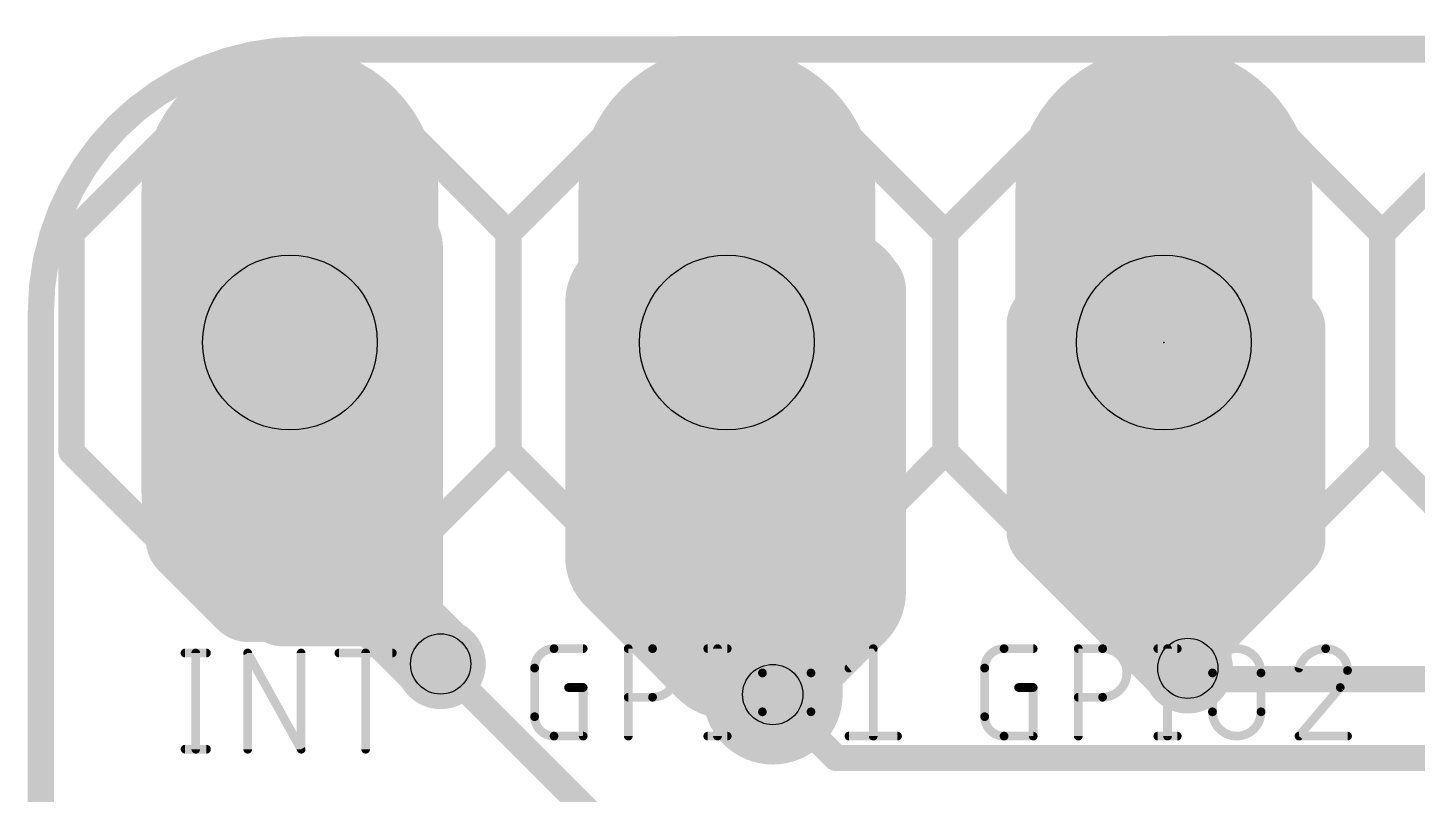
# Model space of a CAD drawing. Extents: x 121.2 to 197.3, y 1.3 to 32.2.
# Drawn here: x 121.18 to 129.26, y 17.52 to 21.97 of the extents above; entities that cross this region are included whole.
import ezdxf

# ---------------------------------------------------------------- set-up
doc = ezdxf.new("R2010")
doc.units = 0
for name, color, linetype in [('1', 12, 'CONTINUOUS'), ('101', 190, 'CONTINUOUS'), ('114', 253, 'CONTINUOUS'), ('16', 132, 'CONTINUOUS'), ('17', 110, 'CONTINUOUS'), ('18', 110, 'CONTINUOUS'), ('20', 31, 'CONTINUOUS'), ('21', 253, 'CONTINUOUS'), ('23', 53, 'CONTINUOUS'), ('29', 253, 'CONTINUOUS'), ('30', 253, 'CONTINUOUS'), ('44', 253, 'CONTINUOUS'), ('51', 253, 'CONTINUOUS')]:
    doc.layers.add(name, color=color, linetype=linetype)

# ---------------------------------------------------------------- blocks, each defined once
blk = doc.blocks.new('RECT')
blk.add_solid([(-0.5, -0.5), (0.5, -0.5), (-0.5, 0.5), (0.5, 0.5)])
blk = doc.blocks.new('LONGP100')
at = {"const_width": 1}
blk.add_lwpolyline([(-0.5, 0), (0.5, 0)], dxfattribs=at)
at = {"const_width": 0.5}
for points in [[(-0.5, 0.25, 1), (-0.5, -0.25)], [(0.5, -0.25, 1), (0.5, 0.25)]]:
    blk.add_lwpolyline(points, format="xyb", dxfattribs=at)
blk = doc.blocks.new('ROUNDV')
at = {"const_width": 0.5}
blk.add_lwpolyline([(0, -0.25, 1), (0, 0.25, 1), (0, -0.25)], format="xyb", dxfattribs=at)

msp = doc.modelspace()

# ---------------------------------------------------------------- linework, layer by layer
at = {"layer": '1'}
for points, const_width in [([(123.3424, 20.4978), (123.3424, 20.701)], 0.508), ([(124.714, 18.8976), (124.714, 20.3708)], 0.8128), ([(125.8824, 18.6944), (125.8824, 20.3962)], 0.8128), ([(122.1232, 20.4978), (122.1232, 18.9992)], 0.508), ([(122.4816, 20.4978), (122.1232, 20.4978)], 0.508), ([(122.6127, 20.3666), (122.4816, 20.4978)], 0.508), ([(122.7074, 20.1422), (123.063, 20.4978)], 0.508), ([(123.063, 20.4978), (123.3424, 20.4978)], 0.508), ([(123.3424, 18.5166), (123.3424, 20.4978)], 0.508), ([(127.1524, 20.1168), (127.5334, 20.4978)], 0.508), ([(128.4732, 20.193), (128.2192, 20.447)], 0.508), ([(122.6127, 20.2369), (122.6127, 20.3666)], 0.508), ([(122.7074, 20.1422), (122.6127, 20.2369)], 0.508), ([(128.4732, 19.05), (128.4732, 20.193)], 0.508), ([(122.7074, 19.1516), (122.7074, 20.1422)], 0.508), ([(125.2474, 18.3642), (125.2474, 20.1422)], 0.508), ([(127.1524, 19.0246), (127.1524, 20.1168)], 0.508), ([(127.9271, 19.4691), (127.8128, 19.5834)], 0.508), ([(127.9271, 18.2499), (127.9271, 19.4691)], 0.508), ([(123.5837, 18.2753), (122.7074, 19.1516)], 0.508), ([(122.4661, 18.6563), (122.1232, 18.9992)], 0.508), ([(125.2474, 18.3642), (124.714, 18.8976)], 0.8128), ([(127.9271, 18.2499), (127.1524, 19.0246)], 0.508), ([(127.9271, 18.5039), (128.4732, 19.05)], 0.508), ([(125.5141, 18.3261), (125.8824, 18.6944)], 0.8128), ([(123.2027, 18.6563), (122.4661, 18.6563)], 0.508), ([(123.5837, 18.2753), (123.2027, 18.6563)], 0.508), ([(123.5837, 18.2753), (123.3424, 18.5166)], 0.508), ([(127.9271, 18.2499), (127.9271, 18.5039)], 0.508), ([(125.5141, 18.0975), (125.5141, 18.3261)], 0.8128), ([(125.5141, 18.0975), (125.2474, 18.3642)], 0.508)]:
    msp.add_lwpolyline(points, dxfattribs=dict(at, const_width=const_width))
for points, const_width in [([(123.4694, 20.701, 1), (123.2154, 20.701)], 0.254), ([(124.9172, 20.3708, 1), (124.5108, 20.3708)], 0.4064), ([(126.0856, 20.3962, 1), (125.6792, 20.3962)], 0.4064), ([(122.2502, 20.4978, 1), (121.9962, 20.4978)], 0.254), ([(122.1232, 20.6248, 1), (122.1232, 20.3708)], 0.254), ([(122.5714, 20.5876, 1), (122.3918, 20.408)], 0.254), ([(122.4816, 20.3708, 1), (122.4816, 20.6248)], 0.254), ([(123.063, 20.6248, 1), (123.063, 20.3708)], 0.254), ([(123.1528, 20.408, 1), (122.9732, 20.5876)], 0.254), ([(123.4694, 20.4978, 1), (123.2154, 20.4978)], 0.254), ([(123.3424, 20.3708, 1), (123.3424, 20.6248)], 0.254), ([(127.6232, 20.408, 1), (127.4436, 20.5876)], 0.254), ([(128.309, 20.5368, 1), (128.1294, 20.3572)], 0.254), ([(122.7397, 20.3666, 1), (122.4857, 20.3666)], 0.254), ([(123.2154, 20.4978, 1), (123.4694, 20.4978)], 0.254), ([(122.5229, 20.2768, 1), (122.7025, 20.4564)], 0.254), ([(122.7025, 20.3267, 1), (122.5229, 20.1471)], 0.254), ([(128.6002, 20.193, 1), (128.3462, 20.193)], 0.254), ([(122.4857, 20.2369, 1), (122.7397, 20.2369)], 0.254), ([(122.8344, 20.1422, 1), (122.5804, 20.1422)], 0.254), ([(122.6176, 20.232, 1), (122.7972, 20.0524)], 0.254), ([(122.6176, 20.0524, 1), (122.7972, 20.232)], 0.254), ([(125.3744, 20.1422, 1), (125.1204, 20.1422)], 0.254), ([(127.2794, 20.1168, 1), (127.0254, 20.1168)], 0.254), ([(128.3834, 20.1032, 1), (128.563, 20.2828)], 0.254), ([(127.0626, 20.2066, 1), (127.2422, 20.027)], 0.254), ([(127.9026, 19.6732, 1), (127.723, 19.4936)], 0.254), ([(128.0541, 19.4691, 1), (127.8001, 19.4691)], 0.254), ([(127.8373, 19.3793, 1), (128.0169, 19.5589)], 0.254), ([(122.7972, 19.2414, 1), (122.6176, 19.0618)], 0.254), ([(122.213, 19.089, 1), (122.0334, 18.9094)], 0.254), ([(122.5804, 19.1516, 1), (122.8344, 19.1516)], 0.254), ([(124.8577, 19.0413, 1), (124.5703, 18.7539)], 0.4064), ([(127.2422, 19.1144, 1), (127.0626, 18.9348)], 0.254), ([(128.563, 18.9602, 1), (128.3834, 19.1398)], 0.254), ([(127.0254, 19.0246, 1), (127.2794, 19.0246)], 0.254), ([(128.3462, 19.05, 1), (128.6002, 19.05)], 0.254), ([(121.9962, 18.9992, 1), (122.2502, 18.9992)], 0.254), ([(124.5108, 18.8976, 1), (124.9172, 18.8976)], 0.4064), ([(126.0261, 18.5507, 1), (125.7387, 18.8381)], 0.4064), ([(122.4661, 18.7833, 1), (122.4661, 18.5293)], 0.254), ([(123.2925, 18.7461, 1), (123.1129, 18.5665)], 0.254), ([(123.2027, 18.5293, 1), (123.2027, 18.7833)], 0.254), ([(122.3763, 18.5665, 1), (122.5559, 18.7461)], 0.254), ([(125.6792, 18.6944, 1), (126.0856, 18.6944)], 0.4064), ([(123.4322, 18.6064, 1), (123.2526, 18.4268)], 0.254), ([(128.0541, 18.5039, 1), (127.8001, 18.5039)], 0.254), ([(125.1037, 18.2205, 1), (125.3911, 18.5079)], 0.4064), ([(125.7173, 18.3261, 1), (125.3109, 18.3261)], 0.4064), ([(125.3704, 18.4698, 1), (125.6578, 18.1824)], 0.4064), ([(127.8373, 18.5937, 1), (128.0169, 18.4141)], 0.254), ([(123.2154, 18.5166, 1), (123.4694, 18.5166)], 0.254), ([(125.3372, 18.454, 1), (125.1576, 18.2744)], 0.254), ([(123.4939, 18.1855, 1), (123.6735, 18.3651)], 0.254), ([(123.4939, 18.1855, 1), (123.6735, 18.3651)], 0.254), ([(123.4939, 18.1855, 1), (123.6735, 18.3651)], 0.254), ([(125.1204, 18.3642, 1), (125.3744, 18.3642)], 0.254), ([(127.8373, 18.1601, 1), (128.0169, 18.3397)], 0.254), ([(127.8001, 18.2499, 1), (128.0541, 18.2499)], 0.254), ([(127.8001, 18.2499, 1), (128.0541, 18.2499)], 0.254), ([(125.3109, 18.0975, 1), (125.7173, 18.0975)], 0.4064), ([(125.4243, 18.0077, 1), (125.6039, 18.1873)], 0.254)]:
    msp.add_lwpolyline(points, format="xyb", dxfattribs=dict(at, const_width=const_width))
at = {"layer": '101'}
for points, const_width in [([(122.7836, 21.844, 0.4142), (121.2596, 20.32)], 0.1524), ([(122.7836, 21.8821, 1), (122.7836, 21.8059)], 0.0762), ([(122.7836, 21.8059, 1), (122.7836, 21.8821)], 0.0762), ([(121.2977, 20.32, 1), (121.2215, 20.32)], 0.0762), ([(121.2215, 20.32, 1), (121.2977, 20.32)], 0.0762)]:
    msp.add_lwpolyline(points, format="xyb", dxfattribs=dict(at, const_width=const_width))
at = {"layer": '101', "const_width": 0.1524}
for points in [[(122.7836, 21.844), (133.1976, 21.844)], [(121.2596, 13.208), (121.2596, 20.32)]]:
    msp.add_lwpolyline(points, dxfattribs=at)
at = {"layer": '114', "const_width": 0.0508}
for points in [[(122.0978, 18.3388), (122.222, 18.3388)], [(122.1599, 18.3388), (122.1599, 17.78)], [(122.4619, 17.78), (122.4619, 18.3388)], [(122.4619, 18.3388), (122.7723, 17.78)], [(122.7723, 17.78), (122.7723, 18.3388)], [(122.9922, 18.3388), (123.3027, 18.3388)], [(123.1474, 17.78), (123.1474, 18.3388)], [(124.2427, 18.3642), (124.412, 18.3642)], [(124.6742, 17.8562), (124.6742, 18.3642)], [(124.6742, 18.3642), (124.8153, 18.3642)], [(125.1365, 18.3642), (125.2494, 18.3642)], [(125.1929, 18.3642), (125.1929, 17.8562)], [(125.9571, 18.2513), (126.0982, 18.3642)], [(126.0982, 18.3642), (126.0982, 17.8562)], [(126.8589, 18.3642), (127.0282, 18.3642)], [(127.2904, 17.8562), (127.2904, 18.3642)], [(127.2904, 18.3642), (127.4315, 18.3642)], [(127.7527, 18.3642), (127.8656, 18.3642)], [(127.8091, 18.3642), (127.8091, 17.8562)], [(124.1298, 17.9691), (124.1298, 18.2513)], [(126.746, 17.9691), (126.746, 18.2513)], [(125.4542, 17.9973), (125.4542, 18.2231)], [(125.7364, 18.2231), (125.7364, 17.9973)], [(128.0704, 17.9973), (128.0704, 18.2231)], [(128.3526, 18.2231), (128.3526, 17.9973)], [(124.3274, 18.1384), (124.412, 18.1384)], [(124.412, 18.1384), (124.412, 17.8562)], [(124.8153, 18.082), (124.6742, 18.082)], [(126.9436, 18.1384), (127.0282, 18.1384)], [(127.0282, 18.1384), (127.0282, 17.8562)], [(127.4315, 18.082), (127.2904, 18.082)], [(128.8132, 18.1384), (128.5733, 17.8562)], [(124.412, 17.8562), (124.2427, 17.8562)], [(125.1365, 17.8562), (125.2494, 17.8562)], [(125.9571, 17.8562), (126.2393, 17.8562)], [(127.0282, 17.8562), (126.8589, 17.8562)], [(127.7527, 17.8562), (127.8656, 17.8562)], [(128.5733, 17.8562), (128.8555, 17.8562)], [(122.0978, 17.78), (122.222, 17.78)]]:
    msp.add_lwpolyline(points, dxfattribs=at)
at = {"layer": '114'}
for points, const_width in [([(122.0978, 18.3515, 1), (122.0978, 18.3261)], 0.0254), ([(122.1726, 18.3388, 1), (122.1472, 18.3388)], 0.0254), ([(122.222, 18.3261, 1), (122.222, 18.3515)], 0.0254), ([(122.4746, 18.3388, 1), (122.4492, 18.3388)], 0.0254), ([(122.473, 18.345, 1), (122.4508, 18.3326)], 0.0254), ([(122.785, 18.3388, 1), (122.7596, 18.3388)], 0.0254), ([(122.9922, 18.3515, 1), (122.9922, 18.3261)], 0.0254), ([(123.1601, 18.3388, 1), (123.1347, 18.3388)], 0.0254), ([(123.3027, 18.3261, 1), (123.3027, 18.3515)], 0.0254), ([(124.2427, 18.3642, 0.4142), (124.1298, 18.2513)], 0.0508), ([(124.2427, 18.3769, 1), (124.2427, 18.3515)], 0.0254), ([(124.2427, 18.3515, 1), (124.2427, 18.3769)], 0.0254), ([(124.412, 18.3515, 1), (124.412, 18.3769)], 0.0254), ([(124.6869, 18.3642, 1), (124.6615, 18.3642)], 0.0254), ([(124.6742, 18.3769, 1), (124.6742, 18.3515)], 0.0254), ([(124.8153, 18.082, 1), (124.8153, 18.3642)], 0.0508), ([(124.8153, 18.3769, 1), (124.8153, 18.3515)], 0.0254), ([(124.8153, 18.3515, 1), (124.8153, 18.3769)], 0.0254), ([(125.1365, 18.3769, 1), (125.1365, 18.3515)], 0.0254), ([(125.2056, 18.3642, 1), (125.1802, 18.3642)], 0.0254), ([(125.2494, 18.3515, 1), (125.2494, 18.3769)], 0.0254), ([(125.7364, 18.2231, 1), (125.4542, 18.2231)], 0.0508), ([(126.1109, 18.3642, 1), (126.0855, 18.3642)], 0.0254), ([(126.1061, 18.3543, 1), (126.0903, 18.3741)], 0.0254), ([(126.8589, 18.3642, 0.4142), (126.746, 18.2513)], 0.0508), ([(126.8589, 18.3769, 1), (126.8589, 18.3515)], 0.0254), ([(126.8589, 18.3515, 1), (126.8589, 18.3769)], 0.0254), ([(127.0282, 18.3515, 1), (127.0282, 18.3769)], 0.0254), ([(127.3031, 18.3642, 1), (127.2777, 18.3642)], 0.0254), ([(127.2904, 18.3769, 1), (127.2904, 18.3515)], 0.0254), ([(127.4315, 18.082, 1), (127.4315, 18.3642)], 0.0508), ([(127.4315, 18.3769, 1), (127.4315, 18.3515)], 0.0254), ([(127.4315, 18.3515, 1), (127.4315, 18.3769)], 0.0254), ([(127.7527, 18.3769, 1), (127.7527, 18.3515)], 0.0254), ([(127.8218, 18.3642, 1), (127.7964, 18.3642)], 0.0254), ([(127.8656, 18.3515, 1), (127.8656, 18.3769)], 0.0254), ([(128.3526, 18.2231, 1), (128.0704, 18.2231)], 0.0508), ([(128.7285, 18.3642, 0.3252), (128.5733, 18.2513)], 0.0508), ([(128.8555, 18.2372, 0.4142), (128.7285, 18.3642)], 0.0508), ([(128.7285, 18.3769, 1), (128.7285, 18.3515)], 0.0254), ([(128.7285, 18.3515, 1), (128.7285, 18.3769)], 0.0254), ([(124.1425, 18.2513, 1), (124.1171, 18.2513)], 0.0254), ([(124.1171, 18.2513, 1), (124.1425, 18.2513)], 0.0254), ([(125.9491, 18.2612, 1), (125.965, 18.2414)], 0.0254), ([(126.7587, 18.2513, 1), (126.7333, 18.2513)], 0.0254), ([(126.7333, 18.2513, 1), (126.7587, 18.2513)], 0.0254), ([(128.5612, 18.2552, 1), (128.5854, 18.2474)], 0.0254), ([(128.8132, 18.1384, 0.2053), (128.8555, 18.2372)], 0.0508), ([(128.8682, 18.2372, 1), (128.8428, 18.2372)], 0.0254), ([(125.4669, 18.2231, 1), (125.4415, 18.2231)], 0.0254), ([(125.4415, 18.2231, 1), (125.4669, 18.2231)], 0.0254), ([(125.7491, 18.2231, 1), (125.7237, 18.2231)], 0.0254), ([(125.7237, 18.2231, 1), (125.7491, 18.2231)], 0.0254), ([(128.0831, 18.2231, 1), (128.0577, 18.2231)], 0.0254), ([(128.0577, 18.2231, 1), (128.0831, 18.2231)], 0.0254), ([(128.3653, 18.2231, 1), (128.3399, 18.2231)], 0.0254), ([(128.3399, 18.2231, 1), (128.3653, 18.2231)], 0.0254), ([(128.8428, 18.2372, 1), (128.8682, 18.2372)], 0.0254), ([(124.3274, 18.1511, 1), (124.3274, 18.1257)], 0.0254), ([(124.4247, 18.1384, 1), (124.3993, 18.1384)], 0.0254), ([(124.412, 18.1257, 1), (124.412, 18.1511)], 0.0254), ([(124.6742, 18.0947, 1), (124.6742, 18.0693)], 0.0254), ([(124.8153, 18.0947, 1), (124.8153, 18.0693)], 0.0254), ([(124.8153, 18.0693, 1), (124.8153, 18.0947)], 0.0254), ([(126.9436, 18.1511, 1), (126.9436, 18.1257)], 0.0254), ([(127.0409, 18.1384, 1), (127.0155, 18.1384)], 0.0254), ([(127.0282, 18.1257, 1), (127.0282, 18.1511)], 0.0254), ([(127.2904, 18.0947, 1), (127.2904, 18.0693)], 0.0254), ([(127.4315, 18.0947, 1), (127.4315, 18.0693)], 0.0254), ([(127.4315, 18.0693, 1), (127.4315, 18.0947)], 0.0254), ([(128.8044, 18.1476, 1), (128.8219, 18.1292)], 0.0254), ([(128.8228, 18.1302, 1), (128.8035, 18.1466)], 0.0254), ([(125.4542, 17.9973, 1), (125.7364, 17.9973)], 0.0508), ([(125.4669, 17.9973, 1), (125.4415, 17.9973)], 0.0254), ([(125.7491, 17.9973, 1), (125.7237, 17.9973)], 0.0254), ([(128.0704, 17.9973, 1), (128.3526, 17.9973)], 0.0508), ([(128.0831, 17.9973, 1), (128.0577, 17.9973)], 0.0254), ([(128.3653, 17.9973, 1), (128.3399, 17.9973)], 0.0254), ([(124.1298, 17.9691, 0.4142), (124.2427, 17.8562)], 0.0508), ([(124.1425, 17.9691, 1), (124.1171, 17.9691)], 0.0254), ([(124.1171, 17.9691, 1), (124.1425, 17.9691)], 0.0254), ([(125.4415, 17.9973, 1), (125.4669, 17.9973)], 0.0254), ([(125.7237, 17.9973, 1), (125.7491, 17.9973)], 0.0254), ([(126.746, 17.9691, 0.4142), (126.8589, 17.8562)], 0.0508), ([(126.7587, 17.9691, 1), (126.7333, 17.9691)], 0.0254), ([(126.7333, 17.9691, 1), (126.7587, 17.9691)], 0.0254), ([(128.0577, 17.9973, 1), (128.0831, 17.9973)], 0.0254), ([(128.3399, 17.9973, 1), (128.3653, 17.9973)], 0.0254), ([(124.2427, 17.8689, 1), (124.2427, 17.8435)], 0.0254), ([(124.2427, 17.8435, 1), (124.2427, 17.8689)], 0.0254), ([(124.3993, 17.8562, 1), (124.4247, 17.8562)], 0.0254), ([(124.412, 17.8435, 1), (124.412, 17.8689)], 0.0254), ([(124.6615, 17.8562, 1), (124.6869, 17.8562)], 0.0254), ([(125.1365, 17.8689, 1), (125.1365, 17.8435)], 0.0254), ([(125.1802, 17.8562, 1), (125.2056, 17.8562)], 0.0254), ([(125.2494, 17.8435, 1), (125.2494, 17.8689)], 0.0254), ([(125.9571, 17.8689, 1), (125.9571, 17.8435)], 0.0254), ([(126.0855, 17.8562, 1), (126.1109, 17.8562)], 0.0254), ([(126.2393, 17.8435, 1), (126.2393, 17.8689)], 0.0254), ([(126.8589, 17.8689, 1), (126.8589, 17.8435)], 0.0254), ([(126.8589, 17.8435, 1), (126.8589, 17.8689)], 0.0254), ([(127.0155, 17.8562, 1), (127.0409, 17.8562)], 0.0254), ([(127.0282, 17.8435, 1), (127.0282, 17.8689)], 0.0254), ([(127.2777, 17.8562, 1), (127.3031, 17.8562)], 0.0254), ([(127.7527, 17.8689, 1), (127.7527, 17.8435)], 0.0254), ([(127.7964, 17.8562, 1), (127.8218, 17.8562)], 0.0254), ([(127.8656, 17.8435, 1), (127.8656, 17.8689)], 0.0254), ([(128.5733, 17.8689, 1), (128.5733, 17.8435)], 0.0254), ([(128.5636, 17.8644, 1), (128.583, 17.848)], 0.0254), ([(128.8555, 17.8435, 1), (128.8555, 17.8689)], 0.0254), ([(122.0978, 17.7927, 1), (122.0978, 17.7673)], 0.0254), ([(122.1472, 17.78, 1), (122.1726, 17.78)], 0.0254), ([(122.222, 17.7673, 1), (122.222, 17.7927)], 0.0254), ([(122.4492, 17.78, 1), (122.4746, 17.78)], 0.0254), ([(122.7596, 17.78, 1), (122.785, 17.78)], 0.0254), ([(122.7612, 17.7738, 1), (122.7834, 17.7862)], 0.0254), ([(123.1347, 17.78, 1), (123.1601, 17.78)], 0.0254)]:
    msp.add_lwpolyline(points, format="xyb", dxfattribs=dict(at, const_width=const_width))
at = {"layer": '16'}
for points, const_width in [([(122.1232, 19.177), (122.1232, 20.6756)], 0.508), ([(122.174, 20.6756), (122.1232, 20.6756)], 0.508), ([(122.174, 20.6756), (122.7074, 20.1422)], 0.508), ([(123.3424, 20.4978), (123.3424, 20.701)], 0.508), ([(122.7074, 20.1422), (123.063, 20.4978)], 0.508), ([(123.063, 20.4978), (123.3424, 20.4978)], 0.508), ([(123.3424, 18.5166), (123.3424, 20.4978)], 0.508), ([(124.587, 20.4216), (124.6632, 20.4978)], 0.508), ([(124.6632, 20.4978), (124.7902, 20.4978)], 0.508), ([(125.9586, 20.4978), (125.7808, 20.32)], 0.508), ([(125.984, 20.4978), (125.9586, 20.4978)], 0.508), ([(126.0348, 20.447), (125.984, 20.4978)], 0.508), ([(126.0348, 19.0246), (126.0348, 20.447)], 0.508), ([(127.127, 20.2438), (127.381, 20.4978)], 0.508), ([(127.381, 20.4978), (127.8382, 20.4978)], 0.508), ([(124.587, 19.0246), (124.587, 20.4216)], 0.508), ([(128.4732, 20.2184), (128.3716, 20.32)], 0.508), ([(127.127, 19.05), (127.127, 20.2438)], 0.508), ([(128.4732, 18.9992), (128.4732, 20.2184)], 0.508), ([(122.7074, 19.1516), (122.7074, 20.1422)], 0.508), ([(127.7874, 18.3896), (127.7874, 20.1422)], 0.508), ([(125.2474, 18.3642), (125.2474, 19.4056)], 0.508), ([(122.6693, 18.6309), (122.1232, 19.177)], 0.508), ([(123.5837, 18.2753), (122.7074, 19.1516)], 0.508), ([(125.5141, 18.0975), (124.587, 19.0246)], 0.508), ([(125.5141, 18.5039), (126.0348, 19.0246)], 0.508), ([(127.9271, 18.2499), (127.127, 19.05)], 0.508), ([(127.9271, 18.4531), (128.4732, 18.9992)], 0.508), ([(123.2281, 18.6309), (122.6693, 18.6309)], 0.508), ([(123.5837, 18.2753), (123.2281, 18.6309)], 0.508), ([(123.5837, 18.2753), (123.3424, 18.5166)], 0.508), ([(125.5141, 18.0975), (125.5141, 18.5039)], 0.508), ([(127.9271, 18.2499), (127.9271, 18.4531)], 0.508), ([(125.5141, 18.0975), (125.2474, 18.3642)], 0.508), ([(127.9271, 18.2499), (127.7874, 18.3896)], 0.508), ([(124.6124, 17.2466), (123.5837, 18.2753)], 0.1524), ([(127.9906, 18.1864), (127.9271, 18.2499)], 0.1524), ([(130.556, 18.1864), (127.9906, 18.1864)], 0.1524), ([(125.8824, 17.7292), (125.5141, 18.0975)], 0.1524), ([(125.8824, 17.7292), (130.6576, 17.7292)], 0.1524)]:
    msp.add_lwpolyline(points, dxfattribs=dict(at, const_width=const_width))
for points, const_width in [([(122.2502, 20.6756, 1), (121.9962, 20.6756)], 0.254), ([(122.1232, 20.8026, 1), (122.1232, 20.5486)], 0.254), ([(122.2638, 20.7654, 1), (122.0842, 20.5858)], 0.254), ([(122.174, 20.5486, 1), (122.174, 20.8026)], 0.254), ([(123.4694, 20.701, 1), (123.2154, 20.701)], 0.254), ([(123.063, 20.6248, 1), (123.063, 20.3708)], 0.254), ([(123.1528, 20.408, 1), (122.9732, 20.5876)], 0.254), ([(123.4694, 20.4978, 1), (123.2154, 20.4978)], 0.254), ([(123.3424, 20.3708, 1), (123.3424, 20.6248)], 0.254), ([(124.6632, 20.6248, 1), (124.6632, 20.3708)], 0.254), ([(124.753, 20.408, 1), (124.5734, 20.5876)], 0.254), ([(124.7902, 20.3708, 1), (124.7902, 20.6248)], 0.254), ([(125.9586, 20.6248, 1), (125.9586, 20.3708)], 0.254), ([(126.0738, 20.5876, 1), (125.8942, 20.408)], 0.254), ([(126.0484, 20.408, 1), (125.8688, 20.5876)], 0.254), ([(126.1618, 20.447, 1), (125.9078, 20.447)], 0.254), ([(125.984, 20.3708, 1), (125.984, 20.6248)], 0.254), ([(127.381, 20.6248, 1), (127.381, 20.3708)], 0.254), ([(127.4708, 20.408, 1), (127.2912, 20.5876)], 0.254), ([(127.8382, 20.3708, 1), (127.8382, 20.6248)], 0.254), ([(123.2154, 20.4978, 1), (123.4694, 20.4978)], 0.254), ([(124.714, 20.4216, 1), (124.46, 20.4216)], 0.254), ([(124.4972, 20.5114, 1), (124.6768, 20.3318)], 0.254), ([(125.945, 20.3572, 1), (126.1246, 20.5368)], 0.254), ([(125.691, 20.4098, 1), (125.8706, 20.2302)], 0.254), ([(128.4614, 20.4098, 1), (128.2818, 20.2302)], 0.254), ([(127.254, 20.2438, 1), (127, 20.2438)], 0.254), ([(127.0372, 20.3336, 1), (127.2168, 20.154)], 0.254), ([(128.6002, 20.2184, 1), (128.3462, 20.2184)], 0.254), ([(122.8344, 20.1422, 1), (122.5804, 20.1422)], 0.254), ([(122.6176, 20.232, 1), (122.7972, 20.0524)], 0.254), ([(122.6176, 20.0524, 1), (122.7972, 20.232)], 0.254), ([(127.9144, 20.1422, 1), (127.6604, 20.1422)], 0.254), ([(128.3834, 20.1286, 1), (128.563, 20.3082)], 0.254), ([(125.3744, 19.4056, 1), (125.1204, 19.4056)], 0.254), ([(122.213, 19.2668, 1), (122.0334, 19.0872)], 0.254), ([(122.7972, 19.2414, 1), (122.6176, 19.0618)], 0.254), ([(121.9962, 19.177, 1), (122.2502, 19.177)], 0.254), ([(122.5804, 19.1516, 1), (122.8344, 19.1516)], 0.254), ([(124.6768, 19.1144, 1), (124.4972, 18.9348)], 0.254), ([(126.1246, 18.9348, 1), (125.945, 19.1144)], 0.254), ([(127.2168, 19.1398, 1), (127.0372, 18.9602)], 0.254), ([(128.563, 18.9094, 1), (128.3834, 19.089)], 0.254), ([(124.46, 19.0246, 1), (124.714, 19.0246)], 0.254), ([(125.9078, 19.0246, 1), (126.1618, 19.0246)], 0.254), ([(127, 19.05, 1), (127.254, 19.05)], 0.254), ([(128.3462, 18.9992, 1), (128.6002, 18.9992)], 0.254), ([(122.6693, 18.7579, 1), (122.6693, 18.5039)], 0.254), ([(122.5795, 18.5411, 1), (122.7591, 18.7207)], 0.254), ([(123.3179, 18.7207, 1), (123.1383, 18.5411)], 0.254), ([(123.2281, 18.5039, 1), (123.2281, 18.7579)], 0.254), ([(123.4322, 18.6064, 1), (123.2526, 18.4268)], 0.254), ([(125.6411, 18.5039, 1), (125.3871, 18.5039)], 0.254), ([(125.4243, 18.5937, 1), (125.6039, 18.4141)], 0.254), ([(128.0541, 18.4531, 1), (127.8001, 18.4531)], 0.254), ([(127.8373, 18.5429, 1), (128.0169, 18.3633)], 0.254), ([(123.2154, 18.5166, 1), (123.4694, 18.5166)], 0.254), ([(125.3372, 18.454, 1), (125.1576, 18.2744)], 0.254), ([(127.8772, 18.4794, 1), (127.6976, 18.2998)], 0.254), ([(127.6604, 18.3896, 1), (127.9144, 18.3896)], 0.254), ([(123.4939, 18.1855, 1), (123.6735, 18.3651)], 0.254), ([(123.4939, 18.1855, 1), (123.6735, 18.3651)], 0.254), ([(123.4939, 18.1855, 1), (123.6735, 18.3651)], 0.254), ([(125.1204, 18.3642, 1), (125.3744, 18.3642)], 0.254), ([(127.8373, 18.1601, 1), (128.0169, 18.3397)], 0.254), ([(127.8373, 18.1601, 1), (128.0169, 18.3397)], 0.254), ([(123.6106, 18.3022, 1), (123.5568, 18.2484)], 0.0762), ([(127.8001, 18.2499, 1), (128.0541, 18.2499)], 0.254), ([(125.4243, 18.0077, 1), (125.6039, 18.1873)], 0.254), ([(125.4243, 18.0077, 1), (125.6039, 18.1873)], 0.254), ([(127.954, 18.2768, 1), (127.9002, 18.223)], 0.0762), ([(127.9906, 18.2245, 1), (127.9906, 18.1483)], 0.0762), ([(125.3871, 18.0975, 1), (125.6411, 18.0975)], 0.254), ([(127.9637, 18.1595, 1), (128.0175, 18.2133)], 0.0762), ([(125.541, 18.1244, 1), (125.4872, 18.0706)], 0.0762), ([(125.8824, 17.7673, 1), (125.8824, 17.6911)], 0.0762), ([(125.8555, 17.7023, 1), (125.9093, 17.7561)], 0.0762)]:
    msp.add_lwpolyline(points, format="xyb", dxfattribs=dict(at, const_width=const_width))
at = {"layer": '20', "const_width": 0.1524}
for points in [[(122.7836, 21.844), (196.4952, 21.894)], [(121.2596, 13.208), (121.2596, 20.32)]]:
    msp.add_lwpolyline(points, dxfattribs=at)
at = {"layer": '20'}
for points, const_width in [([(122.7836, 21.844, 0.4142), (121.2596, 20.32)], 0.1524), ([(122.7836, 21.8821, 1), (122.7836, 21.8059)], 0.0762), ([(122.7836, 21.8059, 1), (122.7836, 21.8821)], 0.0762), ([(121.2977, 20.32, 1), (121.2215, 20.32)], 0.0762), ([(121.2215, 20.32, 1), (121.2977, 20.32)], 0.0762)]:
    msp.add_lwpolyline(points, format="xyb", dxfattribs=dict(at, const_width=const_width))
at = {"layer": '21', "const_width": 0.1524}
for points in [[(121.4374, 20.7772), (122.0724, 21.4122)], [(122.0724, 21.4122), (123.3424, 21.4122)], [(123.9774, 20.7772), (123.3424, 21.4122)], [(123.9774, 20.7772), (124.6124, 21.4122)], [(124.6124, 21.4122), (125.8824, 21.4122)], [(126.5174, 20.7772), (125.8824, 21.4122)], [(126.5174, 20.7772), (127.1524, 21.4122)], [(127.1524, 21.4122), (128.4224, 21.4122)], [(128.4224, 21.4122), (129.0574, 20.7772)], [(129.0574, 20.7772), (129.6924, 21.4122)], [(121.4374, 19.5072), (121.4374, 20.7772)], [(123.9774, 19.5072), (123.9774, 20.7772)], [(126.5174, 19.5072), (126.5174, 20.7772)], [(129.0574, 19.5072), (129.0574, 20.7772)], [(122.0724, 18.8722), (121.4374, 19.5072)], [(123.3424, 18.8722), (123.9774, 19.5072)], [(124.6124, 18.8722), (123.9774, 19.5072)], [(125.8824, 18.8722), (126.5174, 19.5072)], [(127.1524, 18.8722), (126.5174, 19.5072)], [(129.0574, 19.5072), (128.4224, 18.8722)], [(129.6924, 18.8722), (129.0574, 19.5072)], [(123.3424, 18.8722), (122.0724, 18.8722)], [(125.8824, 18.8722), (124.6124, 18.8722)], [(128.4224, 18.8722), (127.1524, 18.8722)]]:
    msp.add_lwpolyline(points, dxfattribs=at)
at = {"layer": '21', "const_width": 0.0762}
for points in [[(122.0724, 21.4503, 1), (122.0724, 21.3741)], [(122.0993, 21.3853, 1), (122.0455, 21.4391)], [(123.3693, 21.4391, 1), (123.3155, 21.3853)], [(123.3424, 21.3741, 1), (123.3424, 21.4503)], [(124.6124, 21.4503, 1), (124.6124, 21.3741)], [(124.6393, 21.3853, 1), (124.5855, 21.4391)], [(125.9093, 21.4391, 1), (125.8555, 21.3853)], [(125.8824, 21.3741, 1), (125.8824, 21.4503)], [(127.1524, 21.4503, 1), (127.1524, 21.3741)], [(127.1793, 21.3853, 1), (127.1255, 21.4391)], [(128.4493, 21.4391, 1), (128.3955, 21.3853)], [(128.4224, 21.3741, 1), (128.4224, 21.4503)], [(121.4755, 20.7772, 1), (121.3993, 20.7772)], [(121.4105, 20.8041, 1), (121.4643, 20.7503)], [(124.0155, 20.7772, 1), (123.9393, 20.7772)], [(123.9505, 20.8041, 1), (124.0043, 20.7503)], [(123.9505, 20.7503, 1), (124.0043, 20.8041)], [(126.5555, 20.7772, 1), (126.4793, 20.7772)], [(126.4905, 20.8041, 1), (126.5443, 20.7503)], [(126.4905, 20.7503, 1), (126.5443, 20.8041)], [(129.0955, 20.7772, 1), (129.0193, 20.7772)], [(129.0305, 20.8041, 1), (129.0843, 20.7503)], [(129.0305, 20.7503, 1), (129.0843, 20.8041)], [(121.4643, 19.5341, 1), (121.4105, 19.4803)], [(124.0043, 19.5341, 1), (123.9505, 19.4803)], [(124.0043, 19.4803, 1), (123.9505, 19.5341)], [(126.5443, 19.5341, 1), (126.4905, 19.4803)], [(126.5443, 19.4803, 1), (126.4905, 19.5341)], [(129.0843, 19.5341, 1), (129.0305, 19.4803)], [(129.0843, 19.4803, 1), (129.0305, 19.5341)], [(121.3993, 19.5072, 1), (121.4755, 19.5072)], [(123.9393, 19.5072, 1), (124.0155, 19.5072)], [(126.4793, 19.5072, 1), (126.5555, 19.5072)], [(129.0193, 19.5072, 1), (129.0955, 19.5072)], [(122.0724, 18.9103, 1), (122.0724, 18.8341)], [(122.0455, 18.8453, 1), (122.0993, 18.8991)], [(123.3155, 18.8991, 1), (123.3693, 18.8453)], [(123.3424, 18.8341, 1), (123.3424, 18.9103)], [(124.6124, 18.9103, 1), (124.6124, 18.8341)], [(124.5855, 18.8453, 1), (124.6393, 18.8991)], [(125.8555, 18.8991, 1), (125.9093, 18.8453)], [(125.8824, 18.8341, 1), (125.8824, 18.9103)], [(127.1524, 18.9103, 1), (127.1524, 18.8341)], [(127.1255, 18.8453, 1), (127.1793, 18.8991)], [(128.3955, 18.8991, 1), (128.4493, 18.8453)], [(128.4224, 18.8341, 1), (128.4224, 18.9103)]]:
    msp.add_lwpolyline(points, format="xyb", dxfattribs=at)
at = {"layer": '23'}
msp.add_point((127.7874, 20.1422), dxfattribs=at)
at = {"layer": '44'}
for centre, radius in [((122.7074, 20.1422), 0.508), ((125.2474, 20.1422), 0.508), ((127.7874, 20.1422), 0.508), ((123.5837, 18.2753), 0.175), ((127.9271, 18.2499), 0.175), ((125.5141, 18.0975), 0.175)]:
    msp.add_circle(centre, radius, dxfattribs=at)

# ---------------------------------------------------------------- block references
at = {"layer": '17', "xscale": 1.524, "yscale": 1.524, "rotation": 270}
for p in [(122.7074, 20.1422), (122.7074, 20.1422), (125.2474, 20.1422), (125.2474, 20.1422), (127.7874, 20.1422), (127.7874, 20.1422)]:
    msp.add_blockref('LONGP100', p, dxfattribs=at)
at = {"layer": '18', "xscale": 0.525, "yscale": 0.525}
for p in [(123.5837, 18.2753), (123.5837, 18.2753), (127.9271, 18.2499), (127.9271, 18.2499), (125.5141, 18.0975), (125.5141, 18.0975)]:
    msp.add_blockref('ROUNDV', p, dxfattribs=at)
at = {"layer": '29', "xscale": 1.7272, "yscale": 1.7272, "rotation": 270}
for p in [(122.7074, 20.1422), (125.2474, 20.1422), (127.7874, 20.1422)]:
    msp.add_blockref('LONGP100', p, dxfattribs=at)
at = {"layer": '30', "xscale": 1.7272, "yscale": 1.7272, "rotation": 270}
for p in [(122.7074, 20.1422), (125.2474, 20.1422), (127.7874, 20.1422)]:
    msp.add_blockref('LONGP100', p, dxfattribs=at)
at = {"layer": '51', "xscale": 0.508, "yscale": 0.508, "rotation": 180}
for p in [(122.7074, 20.1422), (125.2474, 20.1422), (127.7874, 20.1422)]:
    msp.add_blockref('RECT', p, dxfattribs=at)

doc.saveas('drawing.dxf')
